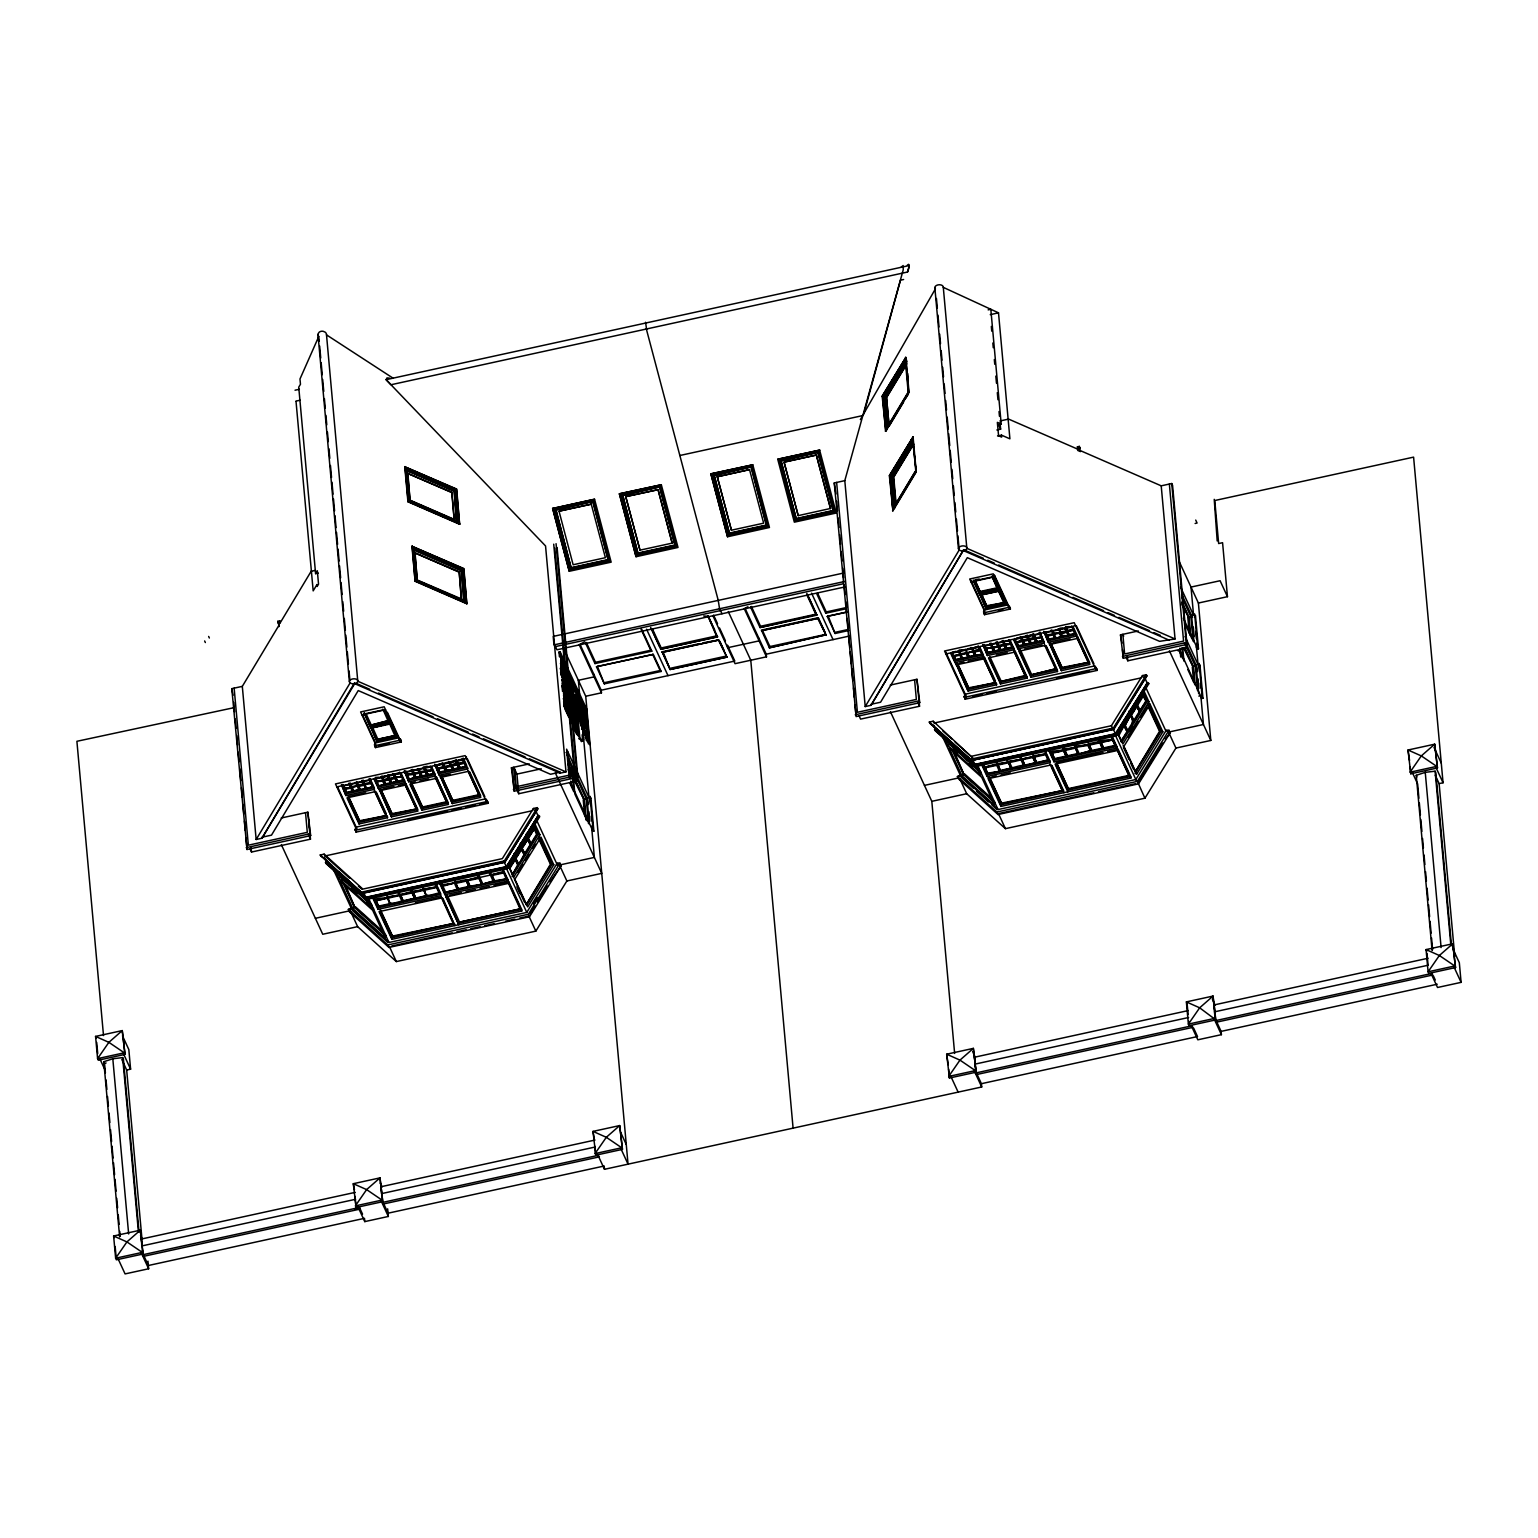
<?xml version="1.0" encoding="UTF-8"?>
<svg xmlns="http://www.w3.org/2000/svg" width="1538" height="1538" viewBox="0 0 1538 1538"><rect width="100%" height="100%" fill="white"/><g stroke="black" fill="none" stroke-linecap="round" stroke-linejoin="round"><path stroke-width="1.5" d="M389.556 378.137L386.999 377.906L386.115 379.675L545.548 545.952L565.984 771.884L357.777 681.238L326.479 334.573A4.518 3.499 0.1 0 0 325.191 332.189L323.268 331.324A4.114 3.191 0.1 0 0 319.193 332.189L318.116 333.708A4.499 3.48 0.1 0 0 318.597 336.264L319.231 341.244M574.27 712.017L574.751 712.728M577.019 713.863L576.673 711.556M1080.33 450.615L1161.209 485.835L1175.051 638.962L966.844 548.316L943.275 287.145A4.23 2.615 -4.7 0 0 937.949 284.895A4.23 2.615 -4.7 0 0 935.412 288.856L860.376 419.566M983.359 558.332L963.672 549.777L871.008 705.308L865.221 706.576L844.804 480.644L903.229 269.842L903.152 265.555L901.172 267.151M863.741 414.049L900.48 280.185L903.613 279.512M907.497 272.034L909.304 265.516L386.115 379.675L390.979 384.75L907.497 272.034C908.247 271.034 910.919 261.556 907.324 265.132M552.623 508.482L594.552 499.235L611.163 562.158L569.252 571.29L552.623 508.482L594.552 499.235M554.257 509.463L593.668 500.542L609.529 561.178L570.233 569.752L554.257 509.463L593.668 500.542M555.795 509.962L592.995 501.426L608.221 559.967L571.194 568.06L555.795 509.962L592.995 501.426M559.025 511.193L591.265 504.156L559.025 511.193L573.136 564.754L605.395 557.698L591.265 504.156M569.252 571.29L552.661 508.367M570.233 569.752L554.391 509.116M571.194 568.06L555.968 509.501M621.179 494.544L660.475 485.97L621.179 494.544L637.02 555.16L676.316 546.586L660.475 485.97M622.602 495.39L659.802 486.854L675.028 545.394L638.001 553.469L622.602 495.39L659.802 486.854M658.033 489.68L625.812 496.62L658.033 489.68L672.183 543.125L639.943 550.162L625.774 496.736L639.981 550.046M661.321 484.758L619.468 493.794L661.321 484.758L678.008 547.451L636.059 556.718L619.429 493.909L636.059 556.718M637.02 555.16L676.451 546.24M638.001 553.469L622.775 494.928M672.183 543.125L658.072 489.565M712.652 474.588L751.947 465.995L712.652 474.588L728.493 535.205L767.789 526.63L751.947 465.995M714.074 475.434L751.275 466.879L766.501 525.438L729.473 533.513L714.074 475.434L751.275 466.879M717.246 476.761L749.544 469.609L763.655 523.17L731.415 530.206L717.246 476.761L749.544 469.609M752.793 464.803L710.941 473.839L752.793 464.803L769.461 527.496L727.532 536.762L710.902 473.954L727.532 536.762M728.493 535.205L767.923 526.284M729.473 533.513L714.247 474.973M731.415 530.206L717.285 476.645M777.728 459.247L819.639 450.115L777.728 459.247L794.339 522.17L836.23 513.038L819.639 450.115M779.458 459.997L818.754 451.422L779.458 459.997L795.3 520.632L834.596 512.058L818.754 451.422M780.881 460.862L818.081 452.307L833.308 510.847L796.261 518.94L780.881 460.862L818.081 452.307M795.3 520.632L834.711 511.712M796.261 518.94L781.054 460.381M798.203 515.634L784.092 462.073L816.351 455.037L830.501 508.482L816.351 455.037L784.053 462.188L798.203 515.634L830.501 508.482M594.995 663.589L595.514 662.301L586.382 642.538L585.517 643.057L594.995 663.589L651.824 651.17L641.769 629.446M604.357 683.852L597.417 666.415L596.475 666.781L604.357 683.852L661.186 671.452L653.304 654.381L597.417 666.415M652.477 629.042L661.225 647.959L660.706 649.247L717.535 636.828L660.706 649.247L650.67 627.504M663.128 652.074L718.381 640.019L726.897 657.111L719.015 640.039L662.186 652.439L663.128 652.074L670.068 669.511L726.897 657.111L670.068 669.511L662.128 651.785L698.502 643.864M816.793 614.508L760.022 627.562L750.544 607.049L751.409 606.51L760.541 626.274L760.022 627.562L816.851 615.162L808.757 597.109M762.444 630.407L817.697 618.353L826.214 635.425L818.331 618.372L761.502 630.772L762.444 630.407L769.904 646.556L769.385 647.825L826.156 634.771L769.385 647.825L761.445 630.119L818.274 617.718L825.175 632.637M846.208 608.76L825.752 613.22L826.271 611.932L817.524 593.014M835.115 633.483L828.175 616.065L827.233 616.43L835.115 633.483L848.745 630.522M318.789 336.457L299.987 378.982L300.468 384.25L298.737 387.153L315.598 573.655L318.289 573.059M578.499 736.51L576.923 719.053L581.729 720.265L581.345 726.051M563.908 703.808L581.345 741.624L583.517 739.893L581.729 720.265M279.781 620.891L278.897 626.524L279.781 620.891L277.84 621.314L278.051 623.601L279.993 623.178L311.368 570.925M565.984 771.884L560.197 773.133L354.701 683.679L261.941 838.229L256.154 839.498L242.312 686.371L278.82 625.524M315.598 573.655L317.328 570.752L318.539 584.171L317.155 586.478L316.982 584.517L313.175 590.88L296.027 401.437M256.154 839.498L350.126 682.91M261.941 838.229L354.605 682.68M882.178 396.208L905.882 357.412L909.054 392.421L885.734 431.294L882.178 396.208L905.882 357.412M905.171 359.008L882.677 396.477L883.831 396.669L906.324 359.181L905.171 359.008L908.17 392.094L909.323 392.267M887.157 428.045L884.35 396.958L906.747 361.026L885.119 397.073L887.714 425.776M886.157 397.631L906.44 364.506L886.542 397.688L888.983 424.815L886.542 397.688M908.516 391.556L885.677 429.583L886.83 429.756M890.156 422.854L907.728 393.574M885.35 431.236L908.67 392.363L905.517 357.354M889.137 426.161L903.556 402.129M905.767 398.188L908.362 394.113M889.368 475.723L913.072 436.927L916.244 471.935L892.924 510.789L889.368 475.723L913.072 436.927M892.924 510.789L889.868 475.992L912.38 438.503L890.252 476.049L892.867 509.078L915.706 471.07M915.225 471.378L893.597 507.425L890.771 476.338L912.419 440.291M895.116 507.675L892.309 476.588L912.726 442.54M895.789 504.253L893.347 477.145L913.649 444.021L893.732 477.203L896.173 504.329M893.251 509.136L916.09 471.128M892.54 510.731L915.86 471.858L912.707 436.85M865.221 706.576L959.193 549.989L957.905 535.762M871.008 705.308L963.672 549.777M537.3 807.623L533.378 808.488L502.349 858.627L362.853 889.079L324.134 854.148L320.212 855.013L361.911 893.29L504.829 862.107L504.31 860.972L537.3 807.623L537.839 808.777L504.752 862.318L362.526 893.367L320.212 855.013M537.839 808.777L504.752 862.318M506.31 866.625L538.319 815.448L506.713 867.317L365.852 898.057L325.921 861.799L365.775 897.288L506.31 866.625L503.772 861.165M325.921 861.799L365.64 897.596L506.502 866.855L538.319 815.448M325.364 862.414L365.544 898.673L507.098 867.778L539.319 815.717L539.742 816.64L507.521 868.701L365.967 899.595L325.768 863.337L326.133 862.241M510.135 866.625L515.557 859.184L518.306 865.144L512.404 874.718L517.633 864.914L514.884 858.954M521.094 848.899L515.48 857.993L518.921 864.164L524.535 855.09L521.094 848.899L524.535 855.09M521.709 847.919L528.015 839.075L530.764 845.035L525.15 854.109L521.709 847.919L525.15 854.109M527.938 837.864L534.532 828.54L537.281 834.48L531.36 844.054L527.938 837.864L531.36 844.054M515.845 857.512C528.457 830.885 514.557 868.662 514.019 853.532M522.074 847.457C534.686 820.831 520.786 858.608 520.229 843.478M528.284 837.403C541.607 809.488 526.976 848.803 526.457 833.423M512.404 874.718L509.636 868.759L515.557 859.184M516.172 858.204L521.786 849.13M522.382 848.149L528.015 839.075M528.611 838.095L534.532 828.54M518.921 864.164L523.862 854.859M524.458 853.878L530.072 844.804L527.323 838.844M530.687 843.824L536.608 834.269L533.84 828.309M533.59 824.195L538.204 834.211L512.116 876.391L513.827 876.968L539.915 834.769L534.378 822.772M517.825 872.354L522.805 864.318M525.304 860.3L529.034 854.263M532.763 848.226L535.243 844.208M539.242 839.959L550.45 864.241L526.246 904.69L551.142 864.471L538.992 838.172M527.207 904.363L552.065 864.202L539.261 836.48M553.776 864.76L527.669 906.939L514.865 879.236L540.972 837.057L553.776 864.76L552.065 864.202M350.26 910.688L349.511 909.093L350.799 908.035L388.979 942.486L526.765 912.419L557.352 862.953L558.755 863.433L566.868 880.986L535.839 931.124L396.343 961.577L357.623 926.645L350.683 911.592L349.491 911.861L348.338 909.343L351.491 908.67L333.015 868.701M533.744 903.883L537.512 897.827M558.083 864.548L557.544 865.452L536.378 819.677M348.338 909.343L387.807 944.947L528.322 914.264L559.947 863.164L561.101 865.683L529.476 916.783L388.96 947.446L349.491 911.861M530.129 914.072L535.109 906.055M537.589 902.037L547.509 886.003M549.989 881.985L561.101 865.683M971.92 756.158L1111.416 725.725L1142.446 675.567L1146.368 674.721L1146.906 675.855L1113.839 729.396L971.593 760.445L929.279 722.091L933.201 721.226L972.766 757.984L955.175 742.104M929.279 722.091L970.459 759.234L1113.377 728.051L1146.368 674.721M1114.762 726.686L1146.906 675.855M969.709 759.734L974.861 764.386L1115.377 733.703L1147.598 682.987L1115.781 734.395L974.919 765.136L935.219 729.32L933.701 725.148M935.008 728.877L974.708 764.694L1115.569 733.953L1147.386 682.526M934.431 729.493L974.631 765.751L1116.184 734.856L1148.386 682.814L1148.809 683.718L1116.607 735.779L975.054 766.674L934.854 730.415L935.219 729.32M1139.831 712.113L1136.39 705.923L1139.831 712.113L1134.217 721.187L1130.776 715.016C1144.022 687.39 1129.892 725.763 1129.296 710.575M1146.348 701.578L1142.926 695.387L1146.348 701.578L1139.754 710.902L1137.005 704.962L1142.599 694.695L1137.351 704.481M1121.471 741.797L1118.722 735.837L1123.951 726.051L1127.392 732.223L1120.779 741.566L1126.7 731.992M1127.988 731.242L1125.239 725.302C1135.698 696.099 1133.756 744.7 1125.47 727.051M1134.217 721.187L1131.468 715.247L1137.082 706.153M1140.427 711.133L1137.678 705.173L1143.599 695.618M1127.316 731.031L1132.929 721.937M1133.525 720.957L1139.139 711.883M1139.754 710.902L1145.675 701.347M1122.432 741.47L1147.29 701.29L1142.657 691.293M1143.445 689.851L1148.982 701.866L1122.894 744.046L1117.338 732.03M1128.142 737.433L1138.101 721.341M1140.581 717.323L1146.81 707.269M1150.04 704.135L1123.951 746.315L1136.736 774.037L1162.843 731.838L1150.04 704.135L1148.328 703.577L1161.132 731.281L1162.843 731.838M1148.309 707.038L1159.517 731.338L1135.313 771.788L1160.21 731.55L1148.059 705.25M1161.132 731.281L1135.044 773.46L1136.736 774.037M957.405 776.44L996.874 812.026L1137.389 781.362L1169.015 730.262L1170.168 732.761L1138.543 783.861L998.027 814.525L958.559 778.939L957.405 776.44L960.558 775.748M1137.966 783.169L1162.786 743.046M1165.266 739.028L1170.168 732.761M959.75 778.689L966.691 793.723L1005.429 828.655L1144.926 798.203L1175.936 748.064L1210.81 740.451L1198.39 603.031L1178.992 561.062M366.986 897.981L371.6 907.997L339.033 878.621L340.571 877.333L371.427 905.171M341.628 876.814L349.011 883.466L346.05 880.813M356.912 891.675L364.544 897.481L356.912 891.675L355.086 887.695M352.894 908.612L340.09 880.889L372.657 910.265L385.461 937.988L352.894 908.612L354.432 907.324L341.628 879.621M385.923 935.315L354.855 907.305L346.127 886.561M976.053 765.078L980.667 775.075L948.1 745.699L949.638 744.43L980.494 772.249M950.695 743.892L957.463 751.063M958.212 751.755L965.845 757.561L958.212 751.755L956.386 747.776M958.597 776.171L959.866 775.114L998.047 809.565L1135.832 779.497L1166.419 730.05L1167.842 730.512L1175.936 748.064M981.129 772.422L973.746 765.751L978.802 769.25M961.961 775.69L949.157 747.987L981.725 777.363L994.528 805.066L961.961 775.69L963.499 774.402L951.676 748.833M994.99 802.413L963.922 774.383L953.329 749.602M404.763 466.764L456.709 489.065L459.612 524.285L407.935 501.773L404.763 466.764L456.44 489.276L459.612 524.285M406.032 467.937L405.263 468.532L455.094 490.238L458.093 523.324L458.862 522.709L455.882 489.622L406.032 467.937L408.589 501.446L456.517 522.305L454.229 490.814L406.301 469.955L406.224 475.146M407.608 473.377L451.999 492.371L454.191 519.69L410.05 500.484L407.608 473.377L451.73 492.583L454.191 519.69M407.935 501.773L409.031 501.023L458.862 522.709M410.05 500.484L407.858 473.166M456.517 522.305L454.229 490.814M411.953 546.278L463.899 568.579L466.802 603.78L415.125 581.287L411.953 546.278L463.649 568.772L466.802 603.78M412.972 547.643L463.073 569.137L465.803 602.435L415.952 580.73L412.972 547.643L462.803 569.329L465.803 602.435M414.01 549.047L416.817 580.153L464.745 601.012L461.938 569.925L414.01 549.047L412.972 549.854L460.9 570.733L463.496 599.436M461.631 599.013L417.24 579.999L414.799 552.873L459.189 571.886L461.381 599.205L459.189 571.886M415.125 581.287L412.222 546.086M415.779 580.96L416.817 580.153M417.24 579.999L415.049 552.68M460.9 570.733L461.938 569.925M119.637 1236.956L103.796 1061.72L112.812 1058.759L122.656 1057.606L123.405 1059.201L139.035 1232.053M1432.089 950.542L1416.248 775.306L1425.245 772.345L1435.108 771.192L1435.838 772.787L1451.488 945.639M296.007 401.11L300.121 400.207M988.146 309.869L990.818 309.273L1001.2 424.027L998.508 424.623L1000.623 429.179L996.874 429.986M990.261 314.636L998.508 312.829L1009.908 438.83L1001.469 435.139L997.547 436.004M679.854 455.498L862.645 415.606M311.387 571.252L315.521 570.348M999.892 420.989L1008.14 419.201M890.271 685.083L916.956 679.277L919.743 702.693L856.089 716.573L834.269 482.951L844.804 480.644M1077.388 446.827L1079.349 446.404L1080.407 451.595L1077.715 450.423L1077.388 446.827L1080.08 448M571.367 567.58L608.394 559.505M638.155 553.007L675.201 544.933M729.627 533.052L766.674 524.958M796.434 518.479L833.461 510.385M570.348 569.406L609.644 560.832M281.204 818.005L307.869 812.179L310.676 835.615L247.022 849.495L231.796 688.659L242.312 686.371M1161.209 485.835L1171.725 483.528L1172.571 485.354L1186.952 644.384L1123.298 658.264L1120.491 634.848L1138.331 630.965M843.766 573.001L553.199 636.405L553.968 644.903L844.535 581.499M843.055 583.825L554.814 646.729L554.641 644.768L556.948 649.786L845.189 586.882M559.428 656.764L559.005 652.093L560.178 651.843L586.958 709.768M1195.122 523.478L1197.083 523.035L1195.718 520.075M595.514 662.301L650.766 650.247L651.824 651.17M661.225 647.959L716.477 635.905L717.535 636.828L707.999 615.661M760.541 626.274L815.794 614.22L816.851 615.162L806.816 593.418M826.271 611.932L846.977 607.414M979.187 578.98L974.938 579.903L980.34 592.111L997.316 588.42L992.817 578.115M364.333 713.978L383.962 709.691L390.018 722.783L370.389 727.07L364.256 712.998L370.389 727.07M993.029 576.769L973.4 581.056L979.456 594.149L999.085 589.881L992.952 575.789L999.085 589.881M361.988 714.901L385.557 709.749M703.039 642.865L718.381 640.019M828.175 616.065L846.592 612.047M596.475 666.781L653.304 654.381M827.233 616.43L847.688 611.97M980.283 591.457L997.258 587.766M371.273 725.032L388.191 720.668L371.273 725.032L365.929 713.478M1217.192 540.953L1214.232 499.331M370.293 726.09L389.921 721.803L384.731 710.575M973.323 580.076L979.379 593.168L998.989 588.881M372.446 727.051L377.848 739.278L394.843 735.568L389.441 723.36L372.504 727.705L390.46 722.956L396.516 736.048L396.593 737.029L376.964 741.316L370.831 727.243L376.964 741.316M983.647 593.687L999.527 590.034L1005.583 603.127L1005.66 604.107L986.05 608.394L979.898 594.322L986.05 608.394M981.571 594.802L998.566 591.092L1003.91 602.665L986.915 606.356L981.513 594.149L986.915 606.356M370.927 728.224L390.537 723.937L396.593 737.029M979.994 595.302L999.623 591.015L1005.66 604.107M562.524 688.832L576.173 717.458L577.75 734.779L564.946 707.922M604.876 682.564L660.129 670.51L661.186 671.452M670.587 668.223L725.84 656.168M769.904 646.556L825.156 634.483M835.634 632.214L847.13 629.696M560.755 665.819L573.578 691.716L574.385 700.559L560.543 672.491L572.597 698.56M578.403 694.061L579.576 693.811L578.346 680.296L594.072 676.874L593.841 674.259M986.858 605.703L1003.91 602.665M579.999 644.326L601.204 690.216L734.818 661.052L727.436 645.095L727.666 647.709L759.118 640.865L758.868 638.232M745.046 608.298L766.251 654.188L849.168 636.098M376.887 740.336L396.516 736.048M574.712 697.099L581.845 711.613L574.712 697.099L575.27 703.289L581.845 711.613M985.954 607.414L1005.583 603.127M563.235 647.594L585.728 696.253L601.454 692.831L601.204 690.216M766.251 654.188L766.482 656.822L735.049 663.666L712.863 615.642M362.814 715.381L375.522 742.892L399.111 737.74L387.365 712.344M984.589 609.971L1008.178 604.838L1010.428 609.01L984.493 614.681L983.57 611.874L984.589 609.971L970.901 580.345L971.055 581.979L994.625 576.827L994.471 575.193L1008.178 604.838M399.246 739.394L400.438 739.124L401.36 741.931L375.426 747.583L374.503 744.796L375.522 742.892M374.58 745.776L400.514 740.105L401.36 741.931M983.647 612.855L1009.582 607.183L1010.428 609.01M374.503 744.796L376.522 746.353M378.656 745.892L389.383 743.546M401.264 740.951L400.091 741.201L384.192 706.788L360.603 711.94L375.676 744.527M983.57 611.874L985.589 613.431M998.45 610.624L1002.738 609.702M1009.159 608.298L1010.351 608.029M563.619 701.636L564.388 705.769M564.484 706.077L563.696 701.828M563.946 706.769L565.138 706.519L560.178 651.843M567.618 691.754L573.828 705.192L574.77 704.808L575.558 713.651M582.883 707.98L585.632 738.413M575.885 710.191L583.21 730.992L582.633 724.802L575.885 710.191L576.442 716.381L582.633 724.802M584.075 709.153L586.42 708.634L589.592 743.681L588.42 743.931L585.247 708.883L559.005 652.093M560.755 660.552L583.536 709.845L584.709 709.595L587.458 740.009L586.286 740.278M575.654 703.212L583.344 719.976L582.556 711.133L582.364 717.938M563.466 690.889L576.173 717.458M575.481 717.938L576.423 732.742L575.481 717.938L564.023 693.1M582.018 717.9L575.097 697.022L575.923 709.191L575.308 707.826L574.366 697.06M583.748 733.241L583.729 724.225L583.536 731.031M581.575 729.108L582.748 728.858L588.958 797.511L586.997 797.953L589.362 824.253M379.04 777.286L375.291 777.421L378.982 785.918L384.5 784.726L382.789 780.497C365.39 781.304 388.845 783.226 380.886 776.882M385.307 775.921L381.982 776.632L383.635 780.208L388.864 779.17L390.575 783.4L385.615 784.476L383.904 780.247L385.615 784.476M395.977 773.576L399.649 772.787M428.198 775.19L426.487 770.942L428.198 775.19L433.735 773.979L432.024 769.75C427.391 774.768 420.335 764.944 428.256 766.539M438.311 764.348L442.271 763.482L443.924 767.058L442.213 762.829M445.232 762.829L448.788 762.06M451.768 761.406L455.325 760.637L456.978 764.213L455.267 759.983M458.478 759.945L462.438 759.08L464.092 762.656L462.38 758.426M956.04 651.362L952.099 652.227L953.752 655.803L959.943 654.534L961.654 658.764L955.713 660.071L954.002 655.842L955.713 660.071M962.769 649.882L959.154 650.016L962.826 658.514L968.171 657.341L966.46 653.112C951.138 654.092 972.381 655.284 964.557 649.497M967.517 648.863L971.074 648.075M974.246 647.383L978.206 646.518L979.86 650.093M1016.714 638.116L1020.405 637.309L1022.059 640.885L1020.348 636.655M1023.155 636.713L1026.48 635.982L1028.134 639.558M1029.23 635.386L1032.556 634.656L1034.209 638.232L1032.498 634.002M1062.623 636.059C1081.003 635.425 1046.301 636.751 1066.372 631.983C1063.046 635.405 1054.28 627.254 1062.604 628.1M1065.584 627.446L1067.237 631.041L1073.428 629.773L1075.139 634.002L1069.198 635.29L1065.526 626.793L1069.525 626.6M336.841 786.879L466.514 758.58L466.341 756.619M1075.581 625.658L945.908 653.958L945.735 651.997L966.075 696.003M341.667 786.341L370.139 780.131L374.407 789.34L345.935 795.569L341.513 784.707L345.935 795.569M404.532 772.634L431.044 766.847L435.292 776.056L408.8 781.842L404.379 770.999L408.8 781.842M434.985 765.982L463.457 759.772L467.725 768.981L439.234 775.21L434.831 764.348L439.234 775.21M983.147 646.345L1009.659 640.577L1013.927 649.786L987.415 655.572L983.013 644.71L987.415 655.572M1040.111 633.925L1013.6 639.712L1017.868 648.921L1044.36 643.134L1039.957 632.291L1044.36 643.134M1044.052 633.06L1072.524 626.85L1076.792 636.059L1048.301 642.288L1043.898 631.426L1048.301 642.288M342.955 784.476L344.608 788.071L350.606 787.418L348.953 783.842M350.087 782.938L351.741 786.514L357.143 785.995M358.258 785.091L363.602 783.919L365.64 788.84L360.296 790.013L356.605 781.515M370.716 782.361L369.062 778.786L370.773 783.015L364.794 783.669L371.043 783.053L372.696 786.629L366.813 788.571L363.141 780.074M381.924 775.979L383.577 779.555L388.556 778.478L390.575 783.4M387.999 774.652L389.652 778.228L394.689 777.805L393.036 774.229L388.057 775.306L389.71 778.882L394.939 777.844L396.593 781.419L391.69 783.15L389.979 778.92L391.69 783.15M412.915 773.153L411.261 769.577L412.991 773.806L407.397 774.364L413.241 773.845L414.895 777.421L409.435 779.285L405.744 770.788M412.376 769.346L414.03 772.922L419.067 772.48L417.413 768.904M420.105 771.595L422.123 776.517L427.103 775.421L425.392 771.192L420.162 772.249L418.509 768.673L420.105 771.595L425.142 771.153L423.488 767.577M426.18 770.269L431.755 769.711L430.102 766.135M443.867 766.405L437.984 768.346L444.174 767.097L445.885 771.326L439.964 772.614L438.253 768.385L439.964 772.614M456.921 763.559L451.576 764.713L457.228 764.251L458.882 767.827L453.614 769.634L451.903 765.405L453.614 769.634M456.44 759.714L458.093 763.29L464.034 762.002M975.88 655.669L974.169 651.439L975.88 655.669L981.821 654.361L979.783 649.44L973.862 650.747L980.11 650.132M984.378 644.518L986.031 648.094L991.606 647.536M990.991 643.057L992.644 646.633C1003.737 650.113 991.76 636.194 997.624 645.556M997.066 641.731L998.72 645.306L1003.756 644.883L1002.045 640.654M1006.832 648.901L1005.121 644.672L1006.832 648.901L1012.292 647.056L1010.639 643.48L1004.852 644.653L1003.141 640.404L1004.795 643.999L1010.389 643.442L1008.736 639.866M1022.001 640.231L1016.522 642.096L1022.309 640.923L1024.02 645.153L1018.502 646.364L1016.791 642.134L1018.502 646.364M1030.095 643.826L1028.076 638.904L1023.097 640L1028.384 639.597L1030.037 643.172L1025.135 644.922L1023.424 640.692L1025.135 644.922M1027.519 635.098L1029.172 638.674L1034.151 637.578M1033.594 633.771L1035.247 637.347C1047.301 641.288 1034.728 626.139 1040.765 636.136M1046.994 634.771L1049.031 639.693L1054.972 638.405L1053.261 634.175L1047.051 635.444L1045.398 631.849L1046.994 634.771L1052.992 634.137L1051.281 629.907M1060.643 631.81L1066.045 631.291M1067.18 630.388L1073.159 629.734L1071.505 626.158M343.012 785.13L344.666 788.725L350.875 787.456L352.529 791.032L346.646 792.974L344.935 788.744L346.646 792.974M350.145 783.592L351.798 787.168L357.393 786.033L352.048 787.187L353.759 791.436L359.046 789.609L353.702 790.782M394.132 773.979L395.785 777.555L401.572 776.382L396.054 777.594L397.765 781.823L403.225 779.958L397.708 781.169M412.434 770L414.087 773.576L419.316 772.518L420.97 776.094L416.048 777.844L414.337 773.595L416.048 777.844M443.463 763.213L445.116 766.789L450.711 765.674M456.517 760.368L458.17 763.944L464.361 762.694L466.014 766.27L460.131 768.212L458.42 763.982L460.131 768.212M965.729 649.247L967.383 652.823L972.996 651.689L967.652 652.862L969.363 657.091L974.65 655.265L969.305 656.438M984.435 645.172L986.089 648.748L991.856 647.575L986.339 648.767L988.05 653.016L993.51 651.151L987.992 652.362M991.049 643.711L992.702 647.287L997.931 646.248L999.585 649.824L994.682 651.554L992.971 647.325L994.682 651.554M998.72 645.306L1000.757 650.228L1005.717 649.151L1004.006 644.922L998.777 645.979L997.124 642.384M1027.576 635.752L1029.23 639.327L1034.459 638.27L1036.112 641.846L1031.21 643.595L1029.499 639.366L1031.21 643.595M1033.651 634.425L1035.305 638.001L1041.091 636.828L1042.745 640.404L1037.285 642.269L1035.574 638.039L1037.285 642.269M1052.53 630.311L1056.145 638.155L1061.489 636.982L1059.778 632.752C1044.437 633.733 1065.699 634.925 1057.875 629.138M344.993 789.398L350.933 788.11L352.587 791.686M358.642 786.418L363.987 785.264M372.754 787.283L371.1 783.707L365.102 784.342M384.5 784.726L382.847 781.15L377.271 781.689M383.962 780.9L388.922 779.824M390.037 779.574L394.997 778.497L396.65 782.073M414.952 778.074L413.299 774.498L407.724 775.056M414.395 774.248L419.374 773.172L421.028 776.748M420.47 772.922L425.449 771.845L427.103 775.421M426.545 771.595L432.082 770.403L433.735 773.979M438.311 769.038L444.232 767.75L445.885 771.326M447.02 770.403C465.399 769.769 430.717 771.096 450.769 766.328L450.384 764.982L445.116 766.789M451.961 766.059L457.286 764.905L458.939 768.481M458.478 764.636L464.418 763.348L466.072 766.924M954.06 656.495L960 655.188L961.654 658.764M968.171 657.341L966.518 653.765L961.115 654.284M974.227 652.093L980.167 650.785M993.029 647.979L997.989 646.902L999.642 650.478M999.104 646.652L1004.064 645.576L1005.717 649.151M1005.179 645.326L1010.697 644.134L1012.35 647.709M1016.849 642.788L1022.366 641.577L1024.02 645.153M1023.481 641.346L1028.441 640.25M1029.556 640.019L1034.516 638.924L1036.17 642.5M1035.632 638.693L1041.149 637.482L1042.802 641.058M1047.378 636.117L1053.319 634.829L1054.972 638.405M1061.489 636.982L1059.836 633.406L1054.434 633.906M1067.545 631.714L1073.486 630.426L1075.139 634.002M1198.39 603.031L1227.459 596.686L1222.575 542.703L1218.654 543.548L1214.77 500.523L1413.595 457.132L1443.048 782.765L1439.126 783.63L1435.242 775.229M578.692 738.682L583.517 739.893M346.588 792.32L352.529 791.032M358.585 785.764L360.238 789.34L365.64 788.84M372.696 786.629L366.813 788.571M384.442 784.072L378.982 785.918M385.557 783.822L390.517 782.746M391.632 782.496L396.593 781.419M414.895 777.421L409.435 779.285M415.991 777.171L420.97 776.094M420.412 772.268L422.066 775.863L427.045 774.768M428.141 774.537L433.678 773.326M439.906 771.961L445.828 770.673M453.537 768.981L458.882 767.827M460.073 767.558L466.014 766.27M955.656 659.418L961.596 658.11M968.113 656.688L962.826 658.514M975.823 655.015L981.821 654.361M994.625 650.901L999.585 649.824M999.046 645.998L1000.7 649.574L1005.66 648.498M1006.775 648.248L1012.292 647.056M1018.444 645.71L1023.962 644.499M1025.077 644.268L1030.037 643.172M1031.133 642.942L1036.112 641.846M1037.208 641.615L1042.745 640.404M1047.32 635.463L1048.974 639.039L1054.895 637.751M1061.431 636.328L1056.145 638.155M1067.487 631.061L1069.141 634.636L1075.081 633.348M345.781 793.935L374.253 787.706L374.407 789.34M374.791 779.478L378.194 786.86L404.705 781.073L404.859 782.707L378.348 788.494L374.08 779.266L400.591 773.479L404.859 782.707M408.647 780.208L435.158 774.421L435.292 776.056M439.099 773.556L467.571 767.347L467.725 768.981M951.445 653.631L954.848 661.013L983.32 654.804L983.474 656.438L955.002 662.647L950.734 653.419L979.206 647.21L983.474 656.438M987.261 653.938L1013.773 648.152L1013.927 649.786M1014.311 639.923L1017.714 647.287L1044.225 641.5M1048.166 640.654L1076.638 634.425L1076.792 636.059M365.736 792.839L348.338 796.646L359.757 821.369L385.865 815.659L359.7 820.715L348.28 795.992M382.943 789.09L393.92 786.687M398.304 785.745L404.898 784.303L416.317 809.026L392.171 814.294L380.751 789.571M415.587 781.958L411.204 782.919L422.623 807.642L446.77 802.375L435.273 776.998M419.989 781.016L428.756 779.093M468.648 771.98L479.183 795.3L453.076 801.01L441.656 776.286L450.346 774.383M959.577 663.243L963.942 662.301M968.286 661.359L983.513 658.033L994.932 682.757L968.825 688.447L957.405 663.724M996.413 655.207L1007.371 652.823M1024.654 649.055L1042.206 645.21M1052.896 642.884L1070.294 639.097M379.405 790.782L405.917 784.995L417.971 811.084L391.459 816.87L379.252 789.148L391.459 816.87M436.35 778.343L409.858 784.13L421.912 810.218L448.423 804.451L436.215 776.709L448.269 802.798L421.758 808.584L410.704 784.668M440.291 777.478L468.782 771.269L480.836 797.376L452.345 803.586L440.156 775.844L452.345 803.586M956.059 664.935L984.531 658.725L996.586 684.814L968.113 691.023L955.905 663.301L968.113 691.023M1049.358 644.576L1077.85 638.347L1089.904 664.454L1061.431 670.664L1049.224 642.942L1061.431 670.664M1193.469 614.2L1195.487 615.777L1198.486 648.825L1196.449 647.248L1198.486 648.825M1227.459 596.686L1220.095 580.73L1191.008 587.074L1193.565 615.2L1191.585 615.623L1193.969 641.923M566.022 752.563L567.983 752.12L570.367 778.42M1182.068 602.358L1188.874 617.046L1190.835 616.623L1193.046 641.115M1181.876 604.607L1188.624 617.353L1190.258 635.329M1195.487 615.777L1194.392 617.007M557.102 547.547L577.884 777.286L514.23 791.186L511.423 767.77L529.264 763.886M511.423 767.77L512.269 769.596L514.634 769.077L516.403 788.706L518.71 793.723L577.654 780.862L575.347 775.844L554.737 548.066M553.718 544.183L574.501 774.018L515.557 786.879L513.788 767.251L516.941 774.095L541.261 768.789M567.945 764.04L569.618 767.693L571.598 767.27L573.809 791.762L569.598 782.65M569.387 768L568.906 771.576M261.844 837.249L271.495 835.153L358.239 690.562L550.489 774.268L560.12 772.153L560.197 773.133M570.694 769.98L572.655 769.558L586.228 798.933L588.439 823.445M870.931 704.327L880.563 702.232L967.325 557.66L1159.556 641.346L1175.051 638.962M380.693 788.917L392.113 813.64L416.317 809.026M411.146 782.265L422.566 806.989L446.712 801.721M453.018 800.337L479.125 794.646M957.347 663.07L968.767 687.794L994.932 682.757M1025.327 675.451L1001.257 681.372L1025.385 676.105L1013.907 650.728M1050.665 642.711L1062.085 667.434L1088.25 662.378L1062.143 668.088L1050.723 643.365M1031.69 674.721L1055.779 668.799L1031.69 674.721L1020.213 649.344M347.838 798.395L358.892 822.311L387.365 816.101L387.518 817.735L359.046 823.945L346.992 797.857L375.464 791.628L387.518 817.735M391.306 815.236L417.817 809.449L405.763 783.361L405.917 784.995M452.21 801.952L480.683 795.723L469.628 771.807M967.96 689.389L996.432 683.18L996.586 684.814M989.319 658.399L1000.373 682.314L1026.884 676.528L1027.038 678.162L1000.527 683.949L988.473 657.86L1014.984 652.074L1027.038 678.162M1018.771 649.574L1030.825 675.682L1057.337 669.895L1057.49 671.529L1030.979 677.316L1018.925 651.208L1045.417 645.422L1057.49 671.529M1061.278 669.03L1089.75 662.82L1077.696 636.713L1077.85 638.347M246.176 847.669L309.83 833.788L310.676 835.615M513.384 789.359L577.038 775.479L577.884 777.286M855.243 714.766L918.897 700.867L919.743 702.693M1122.452 656.438L1186.106 642.557L1186.952 644.384M249.963 848.688L251.521 852.033L310.465 839.171L309.869 832.635M355.163 829.309L356.335 829.059L356.162 827.098L485.835 798.799L488.027 802.317L488.123 803.297L356.085 832.116L355.163 829.309L356.085 832.116M916.956 679.277L919.532 706.25L860.588 719.111L859.031 715.766M964.23 696.387L965.403 696.137L965.23 694.176L1094.902 665.877L1097.094 669.414L1097.19 670.395L965.153 699.194L964.23 696.387L965.153 699.194M1126.239 657.457L1127.796 660.802L1186.74 647.94L1171.725 483.528M355.24 830.289L487.277 801.49L488.123 803.297M964.307 697.387L1096.344 668.569L1097.19 670.395M1177.897 650.728L1179.857 650.286L1201.774 698.483L1202.947 698.233L1199.967 665.185L1197.929 663.609M408.128 819.754L447.481 811.18M452.114 810.161L461.381 808.142M466.014 807.123L475.28 805.105M479.894 804.105L488.027 802.317M965.076 698.214L966.249 697.964L944.543 650.997L1074.216 622.698L1095.075 667.838M973.189 696.445L982.455 694.426M987.088 693.407L996.355 691.389M1056.548 678.258L1088.981 671.183M1095.921 669.664L1097.094 669.414M590.88 798.107L588.862 796.53L590.88 798.107L593.879 831.154L591.861 829.578L593.879 831.154M1196.372 646.268L1198.025 664.589L1196.064 665.031L1198.66 693.715M320.731 856.147L321.827 856.666M324.134 854.148L324.979 855.974L531.898 810.814M535.397 810.065L537.05 808.95M572.636 774.191L584.267 799.376L586.228 798.933M1140.965 677.912L934.047 723.052L933.201 721.226M1184.606 647.556L1193.334 666.454L1195.295 666.031L1197.506 690.524M1198.775 665.435L1199.967 665.185M574.289 780.477L584.036 799.683L585.863 819.908M1183.356 647.575L1193.104 666.761L1194.718 684.737M1146.444 684.237L1148.809 683.718M1198.871 696.118L1200.832 695.676L1203.447 724.494L1169.745 731.857M1202.947 698.233L1200.928 696.656L1201.774 698.483M504.31 860.972L361.392 892.155L361.911 893.29M364.544 892.175L502.119 862.145M1113.512 728.724L971.593 760.445M929.798 723.225L970.978 760.368L1113.897 729.185M410.973 887.349L412.818 891.329L423.45 889.675L421.623 885.696M453.479 878.083L455.306 882.043L465.879 879.736L469.032 887.061L458.439 889.368L455.633 882.754L458.439 889.368M995.624 759.772L997.451 763.732L1008.082 762.079L1006.256 758.119M1031.844 751.871L1033.671 755.831L1045.302 753.966M1086.982 739.836L1088.808 743.796L1099.401 741.489L1102.535 748.795L1091.942 751.121L1089.135 744.507L1091.942 751.121M378.733 906.747L375.926 900.153L378.733 906.747L390.306 904.229L387.499 897.615C355.489 900.249 395.958 901.902 385.404 893.597M398.4 890.771L400.226 894.731L411.934 892.29L414.683 898.25L403.302 901.403L400.495 894.789L403.302 901.403M411.031 888.003L412.876 891.982L423.719 889.714L426.468 895.674L415.952 898.634L413.145 892.021L415.952 898.634M442.579 885.504L454.421 883.023L457.228 889.618L445.655 892.155L440.752 881.524M453.537 878.736L455.363 882.697L466.206 880.447L469.032 887.061M489.757 870.835L491.583 874.795L503.426 872.315L506.233 878.929L494.659 881.447L491.852 874.853L494.659 881.447M982.897 763.213L984.724 767.193L996.566 764.694L999.373 771.307L987.8 773.845L984.993 767.231L987.8 773.845M995.682 760.426L997.508 764.386L1008.351 762.137L1011.1 768.077L1000.584 771.057L997.778 764.444L1000.584 771.057M1020.117 755.1L1021.943 759.061L1032.786 756.792L1035.535 762.752L1025.019 765.713L1022.212 759.099L1025.019 765.713M1031.902 752.524L1033.728 756.485L1045.571 754.005L1048.32 759.964L1036.804 763.136L1033.997 756.542L1036.804 763.136M1054.722 759.234L1051.915 752.62L1054.722 759.234L1066.295 756.715L1063.489 750.102C1031.479 752.716 1071.967 754.37 1061.393 746.084M1073.178 743.508L1075.024 747.487L1064.373 749.141L1067.507 756.446L1078.1 754.139L1075.273 747.526L1064.431 749.794L1062.604 745.815M1074.389 743.239L1079.292 753.87L1090.673 750.717L1087.924 744.757L1076.158 746.564L1087.654 744.719M1087.039 740.489L1088.866 744.45L1099.708 742.2L1102.535 748.795M1103.726 748.545L1100.92 741.931L1103.726 748.545L1115.319 746.007L1112.493 739.394C1080.483 742.027 1120.971 743.681 1110.398 735.395M375.983 900.807L387.557 898.269L390.306 904.229M400.553 895.443L411.992 892.944L414.741 898.903M413.203 892.674L423.777 890.367L426.526 896.327M455.69 883.408L466.264 881.101M467.475 880.832L478.914 878.333L481.663 884.292L470.224 886.792L467.417 880.178L470.224 886.792M491.91 875.506L503.484 872.969L503.099 871.623L491.583 874.795M985.051 767.885L996.624 765.347L996.24 764.001L984.724 767.193M997.835 765.097L1008.409 762.79L1011.158 768.731M1012.312 767.827C1041.015 759.349 1007.486 776.402 1009.62 762.521C1046.225 754.466 981.167 766.693 1020.732 759.33M1022.27 759.753L1032.844 757.446L1035.593 763.406M1034.055 757.196L1045.629 754.658L1048.378 760.618M1051.973 753.274L1063.546 750.755L1066.295 756.715M1064.757 750.486L1075.35 748.179L1078.1 754.139M1090.73 751.371L1087.981 745.411L1076.485 747.257M1089.192 745.161L1099.766 742.854M1100.977 742.585L1112.551 740.047L1115.319 746.007M556.794 863.856L559.947 863.164M1169.015 730.262L1165.862 730.935L1145.464 686.775M315.386 918.301L349.068 910.938M560.678 864.76L594.379 857.416L591.765 828.598M924.453 785.38L958.155 778.036M378.675 906.093L390.248 903.575M403.244 900.73L414.683 898.25M415.894 897.981L426.468 895.674M458.382 888.714L468.955 886.388M470.167 886.138L481.663 884.292M494.602 880.793L506.233 878.929M987.742 773.191L999.373 771.307M1000.527 770.403L1011.1 768.077M1024.962 765.059L1035.535 762.752M1036.747 762.483L1048.32 759.964M1054.664 758.58L1066.238 756.062M1064.7 749.833L1067.449 755.792L1078.042 753.485M1090.673 750.717L1079.292 753.87M1091.884 750.448L1102.458 748.141M1103.669 747.891L1115.242 745.353M391.517 903.96C418.528 895.52 385.5 910.861 388.768 898.019C422.642 890.521 363.756 901.499 399.015 895.001M427.737 896.058C456.978 886.849 421.873 903.402 424.988 890.098C462.015 882.005 395.843 894.405 436.234 886.888M482.874 884.023L493.39 881.063L482.874 884.023L477.972 873.411M373.215 897.711L377.848 907.728L440.848 893.963L436.215 883.966M439.234 881.101L444.77 893.117L507.771 879.371L507.925 881.005L444.924 894.751L439.368 882.735M981.359 762.79L986.915 774.806L1049.916 761.06L1050.07 762.694L987.069 776.44L981.513 764.424M1049.224 750.198L1053.838 760.195L1116.838 746.449L1116.992 748.083L1053.991 761.829L1048.435 749.833M372.446 897.346L378.002 909.362L440.983 895.616L435.446 883.6M415.375 902.806L441.022 897.212M449.692 895.327L461.342 892.771M465.995 891.771L475.319 889.733M479.971 888.714L489.295 886.676M493.967 885.657L507.886 881.947L520.094 908.92L459.516 922.146L447.289 895.174M991.837 777.017L996.489 775.998M1001.142 774.979L1010.466 772.941M1116.953 749.044L1129.161 775.998L1068.583 789.225L1056.375 762.252L1103.034 752.736M1107.687 751.717L1117.011 749.698L1129.161 775.998M445.982 897.039L458.785 924.742L445.828 895.385L445.982 897.039L508.963 883.273L521.766 910.996L391.844 939.334L379.04 911.63L442.04 897.884L454.844 925.588L442.886 898.384M357.623 926.645L322.749 934.258L281.319 844.593M566.868 880.986L601.743 873.373L555.314 772.883M890.406 711.69L931.817 801.336L966.691 793.723M380.367 909.785L392.517 936.084L453.172 923.531L392.594 936.738L380.424 910.438M989.434 776.863L1001.603 803.163L1062.239 790.609L1001.661 803.816L989.492 777.517M1068.525 788.571L1129.103 775.344M379.886 912.13L391.709 937.699L454.69 923.954M458.632 923.108L521.632 909.362L521.766 910.996M987.973 777.075L1000.777 804.797L1063.777 791.032L1051.954 765.463M1055.875 764.617L1067.699 790.186L1130.699 776.44L1130.853 778.074L1000.911 806.431L988.127 778.709L1051.108 764.963L1063.911 792.685M391.729 946.024L452.172 932.835M456.824 931.817L466.129 929.779M470.763 928.76L480.067 926.741M484.72 925.722L494.025 923.684M505.637 921.166L514.942 919.128M519.594 918.109L528.899 916.09L535.839 931.124M1093.787 792.801L998.47 813.602L1005.429 828.655M1098.44 791.782L1135.64 783.669M125.001 1054.395L98.317 1060.22L97.586 1058.625L95.567 1036.42L122.252 1030.595L125.001 1054.395L122.252 1030.595L108.871 1042.341L97.586 1058.625L124.27 1052.799L108.871 1042.341L95.567 1036.42L96.317 1038.015M1410.769 773.806L1437.453 767.981L1434.704 744.181L1408.02 750.006L1410.769 773.806L1410.173 767.154M103.796 1061.72L104.526 1063.316L106.103 1062.989M123.405 1059.201L121.829 1059.547L126.674 1070.044L141.881 1238.148M126.674 1070.044L130.595 1069.179L128.827 1049.55L122.463 1035.785M1186.375 1001.892L1213.059 996.066L1215.808 1019.886L1189.124 1025.711L1188.374 1024.116L1186.375 1001.892L1199.659 1007.813L1215.808 1019.886M355.278 1192.354L141.477 1239.013L141.765 1245.953L355.566 1199.294M594.975 1140.062L381.174 1186.702L381.462 1193.642L595.264 1147.002M1188.316 1010.562L974.515 1057.221L975.938 1072.928L976.688 1074.524L1192.796 1027.365L1192.065 1025.769L975.938 1072.928M1428.014 958.251L1214.213 1004.91L1215.635 1020.617L1216.385 1022.212L1432.493 975.054L1432.378 973.746M974.804 1064.161L1188.605 1017.502M1214.501 1011.85L1428.302 965.191M143.053 1253.989L116.369 1259.814L115.638 1258.219L113.62 1235.994L140.304 1230.189L143.053 1253.989L140.304 1230.189L126.923 1241.916L115.638 1258.219L142.323 1252.393L126.923 1241.916L113.62 1235.994L114.37 1237.609M356.066 1207.503L382.751 1201.678L380.001 1177.877L353.317 1183.702L356.066 1207.503L355.067 1196.391M595.764 1155.192L622.448 1149.367L619.699 1125.566L593.014 1131.391L595.764 1155.192L594.956 1146.31M949.427 1078.023L976.111 1072.197L973.362 1048.378L946.677 1054.203L949.427 1078.023L948.619 1069.141M1455.506 967.575L1428.821 973.4L1428.091 971.805L1426.072 949.58L1452.756 943.774L1455.506 967.575L1452.756 943.774L1439.357 955.502L1428.091 971.805L1454.756 965.979L1439.357 955.502L1426.072 949.58L1426.803 951.176M142.899 1254.72L359.008 1207.561L359.757 1209.156L143.63 1256.315L142.323 1250.336M598.705 1155.249L382.597 1202.408L383.327 1204.004L599.455 1156.845M1215.635 1020.617L1431.763 973.458L1432.493 975.054M354.99 1208.868L359.642 1207.849L362.545 1214.136M976.688 1074.524L976.553 1073.216L981.398 1083.694L1197.525 1036.535L1193.661 1028.153M1216.385 1022.212L1216.27 1020.905L1221.114 1031.383L1437.223 984.224M147.956 1261.141L148.648 1268.773L125.078 1273.906L117.811 1258.18M357.508 1205.869L364.775 1221.614L388.345 1216.462L387.653 1208.83M597.205 1153.558L604.472 1169.303L981.705 1086.982L981.398 1083.694M1221.114 1031.383L1221.403 1034.67L1197.833 1039.803L1191.469 1026.038M1452.968 948.965L1459.331 962.73L1461.1 982.359L1437.53 987.492L1431.167 973.727M295.027 390.21L299.352 389.287M234.007 707.672L76.9 741.297L103.507 1035.555M703.673 616.007L708.057 616.315L716.477 635.905M916.244 471.935L912.38 438.503M890.771 476.338L892.309 476.588M1147.29 701.29L1148.982 701.866M1124.912 724.59L1130.526 715.516L1125.239 725.302M538.204 834.211L539.915 834.769M1008.101 418.874L1077.6 449.115L1079.561 448.692L1079.349 446.404M1001.2 424.027L997.355 422.354L998.566 435.773L1001.642 437.119L1001.469 435.139M987.723 560.236L994.279 563.1M998.662 565.004L1068.622 595.456M1072.986 597.359L1103.592 610.682M1107.975 612.585L1114.531 615.45M1118.895 617.353L1149.501 630.676M1153.885 632.579L1160.44 635.425M963.768 550.758L1169.265 640.212M405.782 470.359L453.71 491.218M410.319 500.292L454.441 519.498M459.881 524.074L408.185 501.58L405.032 466.572M414.799 552.873L458.92 572.098M466.052 602.223L416.221 580.518L413.222 547.432M437.58 590.438L444.117 593.284M454.998 598.032L461.535 600.877M415.395 581.095L467.071 603.588M356.778 683.622L369.754 689.274M378.406 693.061L433.139 716.881M437.523 718.784L468.167 732.126M472.551 734.03L479.106 736.894M483.49 738.798L525.092 756.907M529.457 758.811L560.12 772.153M574.366 712.69L574.751 714.266L574.654 712.959M943.236 287.337L998.508 312.829M326.441 334.823L392.805 378.002M942.852 730.992L951.638 738.932M937.103 730.339L950.83 742.719M954.271 745.815L966.268 756.638M952.176 745.219L958.078 750.563M973.612 764.559L965.979 758.753L972.996 765.078L971.151 761.099M954.118 749.794L957.559 752.889M969.555 763.713L972.977 766.808M953.502 749.64L956.944 752.755M969.036 763.655L972.477 766.751M964.537 773.883L992.164 798.78M963.499 774.402L994.355 802.24M973.227 788.11L961.288 777.344L941.121 733.684M976.63 791.166L988.55 801.932M991.972 805.008L997.085 809.622M324.979 855.974L349.607 878.198M358.412 886.138L361.93 889.31M323.288 857.57L332.131 865.548M339.206 871.931L362.526 893.367M353.259 887.311L349.145 884.658L356.162 890.983M368.255 900.826L364.679 898.673L372.061 905.344M351.914 888.887L357.047 893.54M351.337 888.791L356.508 893.443M366.871 902.787L373.772 909.016M355.47 906.805L383.077 931.701M354.432 907.324L385.288 935.162M352.221 910.265L387.999 942.544M645.556 322.269L646.594 329.286M1434.012 747.41L1441.279 763.136M1437.453 767.981L1434.704 744.181L1421.304 755.908L1410.038 772.211L1436.703 766.385L1421.304 755.908L1408.02 750.006L1409.558 760.483M1435.781 767.039L1443.048 782.765M1416.248 775.306L1416.979 776.901M1412.211 772.172L1417.651 783.976L1418.901 798.222M1453.833 966.633L1461.1 982.359M1433.358 975.842L1435.281 980.033M1180.569 587.093L1193.565 615.2M1181.607 594.014L1192.431 617.449M1182.107 597.724L1190.835 616.623M1181.665 602.3L1188.624 617.353M1183.395 618.18L1197.218 648.094M1186.259 626.427L1192.085 639.02M1185.048 636.501L1198.025 664.589M1186.067 643.422L1196.91 666.858L1197.333 671.625M1184.414 642.922L1195.295 666.031M1184.145 647.402L1193.104 666.761M1178.666 649.728L1182.876 658.841L1181.876 647.709M1187.817 669.53L1193.642 682.122M1169.399 650.805L1210.81 740.451M1146.118 676.028L1144.464 677.143L1147.002 682.603M1142.446 675.567L1143.292 677.393M1123.701 636.155L1122.855 634.329L1124.624 653.977L1183.568 641.096L1169.361 484.047M1120.491 634.848L1121.933 643.153M1130.853 716.208L1133.602 722.168M1124.624 726.263L1127.392 732.223M1076.389 625.812L1093.922 663.762M1073.236 627.062L1076.638 634.425M1076.773 637.001L1088.193 661.725M1076.831 637.674L1088.25 662.378M1123.163 745.469L1135.313 771.788M1123.413 747.276L1129.027 759.407M1130.891 763.463L1133.698 769.538M1113.377 728.051L1113.839 729.396M1111.416 725.725L1112.262 727.551M1112.858 728.243L1115.377 733.703M1137.389 781.362L1144.926 798.203M1115.415 735.318L1136.563 781.093M1064.392 627.715L1068.026 635.559M1112.224 736.433L1116.838 746.449M1117.895 748.737L1130.699 776.44M1111.436 736.068L1116.992 748.083M1130.853 778.074L1118.049 750.371L1055.049 764.117L1067.853 791.82L1067.699 790.186M1059.048 628.888L1060.701 632.464M1061.028 633.137L1062.681 636.713M1097.613 738.182L1099.459 742.143M1212.367 999.296L1215.078 1005.198M1046.282 645.96L1057.337 669.895M1044.417 644.749L1055.837 669.453M1214.136 1018.925L1221.403 1034.67M1026.423 635.329L1028.076 638.904M1008.313 606.472L993.26 573.866L969.69 579.019L984.743 611.605M1021.501 637.078L1023.155 640.654M1003.853 602.012L998.566 591.092M997.316 588.42L991.914 576.192M1014.869 638.52L1016.522 642.096M1010.37 640.769L1013.773 648.152M1014.83 650.439L1026.884 676.528M1013.965 651.381L1025.385 676.105M974.996 580.557L980.34 592.111M1056.433 762.906L1068.583 789.225M1045.282 751.044L1049.916 761.06M1044.513 750.679L1050.07 762.694M1051.896 767.693L1062.181 789.955M1050.089 764.29L1062.239 790.609M989.895 643.307L993.567 651.804M1001.257 681.372L989.818 656.649M986.396 649.421L988.05 653.016M979.917 647.421L983.32 654.804M995.432 681.007L984.378 657.091L984.531 658.725M978.13 645.864L979.783 649.44M994.875 682.103L983.513 658.033M972.266 647.825L973.919 651.401M971.016 647.421L974.708 655.919M1018.906 755.35L1023.808 765.982M967.71 653.515L969.363 657.091M958.02 650.92L959.674 654.496L953.752 655.803M1009.62 762.521L1012.369 768.481M977.63 765.386L998.047 809.565M972.324 758.907L974.861 764.386M996.874 812.026L998.027 814.525M971.92 761.791L973.746 765.751M970.459 759.234L970.978 760.368M952.714 750.102L963.922 774.383M944.409 737.702L948.1 745.699M917.975 702.904L919.532 706.25M816.697 593.668L825.752 613.22M811.583 593.187L833.058 639.616M807.066 595.302L815.794 614.22M972.65 1051.608L975.38 1057.51M976.111 1072.197L973.362 1048.378L959.962 1060.124L948.677 1076.427L975.361 1070.602L959.962 1060.124L946.677 1054.203L948.215 1064.7M974.438 1071.236L981.705 1086.982M766.482 656.822L744.296 608.779A157.953 93.607 -5.2 0 1 747.929 606.741M950.849 1076.389L958.136 1092.115M728.281 611.586L750.775 660.244L793.089 1128.142M720.457 610.413L721.995 613.758M719.861 610.721L718.246 600.397L646.345 329.036M713.613 615.162L717.554 623.717M719.534 627.985L725.455 640.827M708.941 617.718L714.632 630.022M719.919 641.481L723.84 649.978M651.612 629.023L659.648 646.402M662.128 651.785L669.03 666.723M646.556 629.196L668.011 675.643M641.038 629.215L650.766 650.247M652.67 654.361L660.129 670.51M601.454 692.831L579.249 644.807A157.953 93.607 -5.2 0 1 584.767 641.75M559.947 656.015L584.709 709.595M561.716 660.763L583.094 707.038M583.633 708.191L584.325 709.672M560.524 663.474L573.578 691.716M582.556 711.133L574.943 694.676L574.962 703.693L579.711 713.978M560.909 666.704L566.542 681.622L560.332 668.203M566.445 678.662L572.943 695.522L566.753 682.103M560.39 668.876L566.907 685.717M566.811 682.757L573.001 696.176M574.501 698.983L575.135 700.348M561.716 676.566L574.77 704.808M583.729 724.225L576.135 707.768L576.154 716.785L578.038 720.899M562.927 681.084L573.982 704.981L574.578 711.613M576.289 709.998L583.037 724.706M562.081 679.796L567.714 694.715L562.389 683.218M567.926 695.176L574.135 708.614L573.828 705.192M562.466 683.872L568.08 698.81M567.983 695.849L574.193 709.268M580.364 723.706L590.111 744.815M562.524 685.41L575.443 713.594M578.826 720.726L576.289 710.095M581.672 726.724L584.536 733.068M561.889 685.39L578.557 720.726M582.518 729.3L587.458 740.009M561.735 685.583L570.771 705.135M585.478 737.586L587.439 741.816M563.427 693.042L575.577 718.957M563.581 694.657L575.193 720.072M563.427 698.56L575.635 724.994M563.446 698.886L575.673 725.321M565.35 707.845L577.75 734.779M564.081 705.75L564.6 706.884M564.927 708.903L568.868 717.419M574.77 730.185L576.731 734.433M567.022 754.716L587.843 799.76L588.266 804.547M568.214 759.964L571.598 767.27M571.098 771.711L584.036 799.683M568.233 769.615L569.848 773.114M570.79 783.207L592.611 830.424M587.478 821.33L574.866 794.05L572.655 769.558M536.243 811.872L537.935 815.524M533.378 808.488L534.224 810.315M516.403 859.973L518.229 863.933M467.321 758.734L484.855 796.684M486.854 802.586L465.149 755.619L335.476 783.919L356.335 829.059M463.303 758.138L466.725 765.501M467.763 770.576L479.183 795.3M508.271 864.952L513.827 876.968M514.096 878.39L526.246 904.69M517.153 886.253L524.631 902.441M517.114 887.195L520.055 893.597M528.322 914.264L529.476 916.783M506.348 868.239L526.765 912.419M503.137 869.355L507.771 879.371M521.632 909.362L508.828 881.639L508.963 883.273M502.368 868.989L507.925 881.005M449.98 761.791L451.634 765.366M620.814 1132.718L626.274 1144.522M448.731 761.406L452.422 769.904M622.448 1149.367L619.699 1125.566L606.318 1137.293L595.033 1153.596L621.717 1147.771L606.318 1137.293L593.014 1131.391L594.36 1139.639M445.424 767.481L447.077 771.057M620.775 1148.425L628.042 1164.151L585.728 696.253M488.546 871.085L493.448 881.716M436.331 764.771L437.984 768.346M441.656 776.286L453.076 801.01M431.736 767.058L435.158 774.421M435.331 777.651L446.77 802.375M481.605 883.639L478.856 877.679L467.148 880.14L478.529 876.987L478.914 878.333M476.761 873.661L478.587 877.64M424.584 767.347L426.237 770.923M423.411 766.924L425.065 770.5M382.847 709.114L388.249 721.322M401.303 773.691L404.705 781.073M399.592 772.134L403.283 780.631M416.26 808.373L404.898 784.303M396.112 778.247L397.765 781.823M392.978 773.576L394.632 777.151M386.961 775.556L388.614 779.132M434.408 882.908L439.31 893.54M440.964 896.558L453.172 923.531M374.253 787.706L370.004 778.497L370.139 780.131M376.31 792.166L386.365 813.929M374.388 790.301L384.846 812.948M374.445 790.955L385.865 815.659M363.602 783.919L361.949 780.343L363.66 784.572M365.583 788.187L363.929 784.611L358.316 785.745L356.662 782.169M409.839 888.272L411.665 892.251M359.104 790.263L355.489 782.419M277.84 621.314L278.57 622.909M352.106 787.86L353.759 791.436M348.895 783.188L350.549 786.764M397.131 890.367L402.091 901.653M337.649 787.033L357.008 828.924M368.562 898.307L388.979 942.486M389.402 946.524L396.343 961.577M364.102 893.655L365.775 897.288M387.807 944.947L388.96 947.446M343.647 883.023L354.855 907.305M335.342 870.604L339.033 878.621M324.633 858.05L326.325 861.703M308.138 834.154L310.465 839.171M208.63 636.424L209.36 638.02M231.796 688.659L233.065 695.234M204.631 640.962L205.361 642.557M380.213 1183.068L382.039 1186.99M382.751 1201.678L380.001 1177.877L366.621 1189.605L355.336 1205.907L382.02 1200.082L366.621 1189.605L353.317 1183.702L354.471 1189.739M381.078 1200.736L388.345 1216.462M123.328 1053.453L130.595 1069.179M99.759 1058.586L105.199 1070.39M140.516 1235.379L142.342 1239.301M141.381 1253.047L148.648 1268.773M834.269 482.951L835.961 494.006M818.62 451.768L834.596 512.058M817.908 452.768L833.308 510.847M751.832 466.36L767.789 526.63M751.102 467.341L766.501 525.438M660.36 486.316L676.316 546.586M659.629 487.315L675.028 545.394M593.553 500.888L609.529 561.178M592.841 501.888L608.221 559.967M577.096 712.209L576.885 713.805L576.346 711.979M1439.126 783.63L1454.756 956.482M1435.108 771.192L1450.738 944.044M1425.245 772.345L1441.106 947.562M1419.343 802.951L1420.401 814.794M1420.843 819.523L1421.9 831.366M1422.554 838.479L1423.4 847.938M1424.053 855.051L1424.899 864.529M1425.553 871.623L1426.399 881.101M1427.053 888.195L1428.11 900.038M1428.552 904.767L1429.609 916.61M1430.052 921.358L1431.109 933.182M1431.551 937.93L1432.609 949.773M1427.014 953.406L1428.014 964.518M1194.641 613.95L1197.641 646.998M1199.121 663.359L1202.101 696.406M1195.699 631.368L1196.353 638.539M1196.775 643.307L1197.295 649.074M1198.871 666.415L1199.294 671.202M1200.39 683.16L1200.813 687.947M1193.296 627.004L1194.161 636.578M1197.987 678.796L1198.852 688.37M1188.874 617.046L1190.47 634.867M1193.334 666.454L1194.949 684.275M1187.836 617.526L1189.259 633.252M1192.315 666.934L1193.738 682.661M1182.722 647.767L1183.933 661.129M1179.896 648.132L1180.703 657.053M1187.105 1003.487L1188.124 1014.599M1188.72 1021.27L1189.124 1025.711M1127.392 656.438L1127.796 660.802M1122.509 649.632L1123.298 658.264M1096.248 667.588L1096.344 668.569M1053.838 760.195L1053.991 761.829M1030.825 675.682L1030.979 677.316M1032.517 756.754L1021.943 759.061M991.337 326.441L991.76 331.17M992.837 342.993L993.26 347.723M994.317 359.546L994.759 364.275M995.817 376.079L996.47 383.173M997.316 392.632L997.951 399.726M999.027 411.53L999.45 416.26M1000.065 423.046L1000.623 429.179M1017.714 647.287L1017.868 648.921M1009.505 606.203L1009.582 607.183M999.527 590.034L999.623 591.015M1000.373 682.314L1000.527 683.949M984.416 613.7L984.493 614.681M1000.777 804.797L1000.911 806.431M979.379 593.168L979.456 594.149M986.915 774.806L987.069 776.44M972.727 651.651L967.383 652.823M936.45 298.487L937.315 307.984M937.949 315.098L939.026 326.96M939.66 334.073L940.525 343.57M941.179 350.683L942.025 360.18M942.679 367.294L943.525 376.791M944.178 383.904L945.043 393.401M945.678 400.514L946.543 410.012M947.177 417.125L948.254 428.987M948.677 433.735L949.753 445.597M950.176 450.346L951.253 462.207M951.907 469.321L952.753 478.818M953.406 485.931L954.271 495.428M954.906 502.541L955.771 512.019M956.405 519.152L957.482 531.014M934.835 287.587L958.443 548.643M954.848 661.013L955.002 662.647M906.324 359.181L906.747 363.91M907.612 373.369L908.247 380.463M931.817 801.336L954.637 1053.453M914.591 679.777L916.36 699.425L857.416 712.286L836.634 482.432M883.831 396.669L886.599 427.391M882.562 396.285L885.734 431.294M836.595 501.196L837.46 510.77M838.114 517.941L838.979 527.515M839.633 534.705L840.498 544.26M841.151 551.45L842.017 561.024M842.67 568.195L843.535 577.769M844.189 584.959L845.054 594.533M845.689 601.704L846.554 611.278M847.207 618.468L848.284 630.426M848.726 635.213L849.803 647.171M850.245 651.958L851.321 663.935M851.764 668.722L852.84 680.68M853.494 687.871L854.359 697.445M855.013 704.615L855.878 714.19M584.748 714.363L585.805 726.051M586.228 730.742L587.074 740.105M584.901 718.496L585.747 727.839M583.536 709.845L585.017 726.224M585.44 730.915L586.074 737.932M590.054 796.28L593.034 829.328M590.227 804.124L589.804 799.337L566.618 749.16L569.214 777.863M591.323 816.082L591.746 820.85M592.188 825.637L592.707 831.404M581.46 711.71L581.825 715.843M582.152 734.779L582.729 741.316M588.919 811.718L589.785 821.292M578.096 718.804L579.884 738.432M584.267 799.376L586.074 819.408M575.789 717.535L577.346 734.856M583.248 799.856L584.671 815.582M572.79 691.889L573.386 698.521M574.385 716.766L575.77 731.069M556.064 543.664L577.038 775.479M566.119 698.848L567.503 713.151M560.601 663.032L561.658 674.74M562.081 679.431L562.716 686.448M563.6 694.984L564.696 707.115M569.618 767.693L570.425 776.594M570.829 781.054L571.232 785.514M560.697 670.799L561.12 675.47M562.177 687.14L562.562 691.504M604.472 1169.303L604.184 1166.015L388.057 1213.194L383.212 1202.697L383.327 1204.004M516.941 774.095L518.71 793.723M512.269 769.596L514.23 791.186M520.094 908.92L459.516 922.146M487.181 800.51L487.277 801.49M490.372 875.064L480.067 877.41M457.228 889.618L445.655 892.155M454.421 883.023L442.906 886.196L442.521 884.85L454.152 882.966M406.301 469.955L409.108 501.042M444.77 893.117L444.924 894.751M406.859 482.317L407.724 491.872M421.758 808.584L421.912 810.218M400.438 739.124L400.514 740.105M401.303 776.363L395.785 777.555M411.992 892.944L411.607 891.579L400.226 894.731M394.843 735.568L377.848 739.278M375.33 746.603L375.426 747.583M378.194 786.86L378.348 788.494M391.709 937.699L391.844 939.334M377.848 907.728L378.002 909.362M319.654 346.012L320.731 357.969M321.173 362.737L322.249 374.695M322.672 379.463L323.768 391.402M324.403 398.573L325.268 408.128M325.921 415.298L326.787 424.853M327.44 432.024L328.305 441.579M328.94 448.75L329.805 458.305M330.459 465.476L331.535 477.434M331.977 482.201L333.054 494.159M333.496 498.927L334.573 510.885M334.996 515.653L336.072 527.611M336.514 532.379L337.591 544.317M338.033 549.104L339.11 561.043M339.533 565.83L340.629 577.769M341.052 582.556L342.128 594.495M342.782 601.666L343.647 611.22M344.301 618.391L345.377 630.349M345.8 635.117L346.896 647.075M347.319 651.843L348.395 663.801M349.049 670.952L349.914 680.527M318.001 334.573L349.376 681.545M358.892 822.311L359.046 823.945M364.775 1221.614L364.487 1218.327L148.359 1265.505L143.515 1255.008L143.63 1256.315M359.642 1207.849L359.757 1209.156M308.677 819.543L309.465 828.271M307.869 812.179L309.83 833.788M305.524 812.698L307.292 832.327L248.349 845.189L234.141 688.14M251.078 847.284L251.521 852.033M233.699 702.347L234.564 711.844M235.218 718.957L236.064 728.454M236.717 735.568L237.563 745.065M238.217 752.197L239.082 761.675M239.717 768.808L240.793 780.67M241.428 787.783L242.293 797.28M242.946 804.412L243.792 813.89M244.446 821.023L245.292 830.52M245.945 837.633L247.022 849.495M122.656 1057.606L138.285 1230.458M112.812 1058.759L128.654 1233.976M104.526 1063.316L105.391 1072.793M106.026 1079.907L106.891 1089.365M107.525 1096.479L108.391 1105.937M109.025 1113.051L109.89 1122.529M110.525 1129.623L111.601 1141.465M112.024 1146.195L113.101 1158.037M113.524 1162.766L114.6 1174.609M115.023 1179.358L116.1 1191.181M116.734 1198.294L117.599 1207.772M118.234 1214.866L119.099 1224.344M119.733 1231.438L120.175 1236.187M96.702 1042.456L97.721 1053.568M115.158 1246.491L116.177 1257.603M357.816 681.065L357.681 681.719A4.23 2.499 -5.2 0 1 350.626 683.256L349.953 682.776A4.23 2.499 -5.2 0 1 352.51 678.95A4.23 2.499 -5.2 0 1 357.816 681.065M966.883 548.143L966.748 548.797A4.23 2.499 -5.2 0 1 959.693 550.335L959.02 549.854A4.23 2.499 -5.2 0 1 961.577 546.028A4.23 2.499 -5.2 0 1 966.883 548.143M514.557 858.262L508.636 867.836L514.557 858.262M1123.624 725.34L1117.703 734.914L1123.624 725.34M1199.659 1007.813L1188.374 1024.116L1215.058 1018.291L1213.059 996.066L1199.659 1007.813"/></g></svg>
